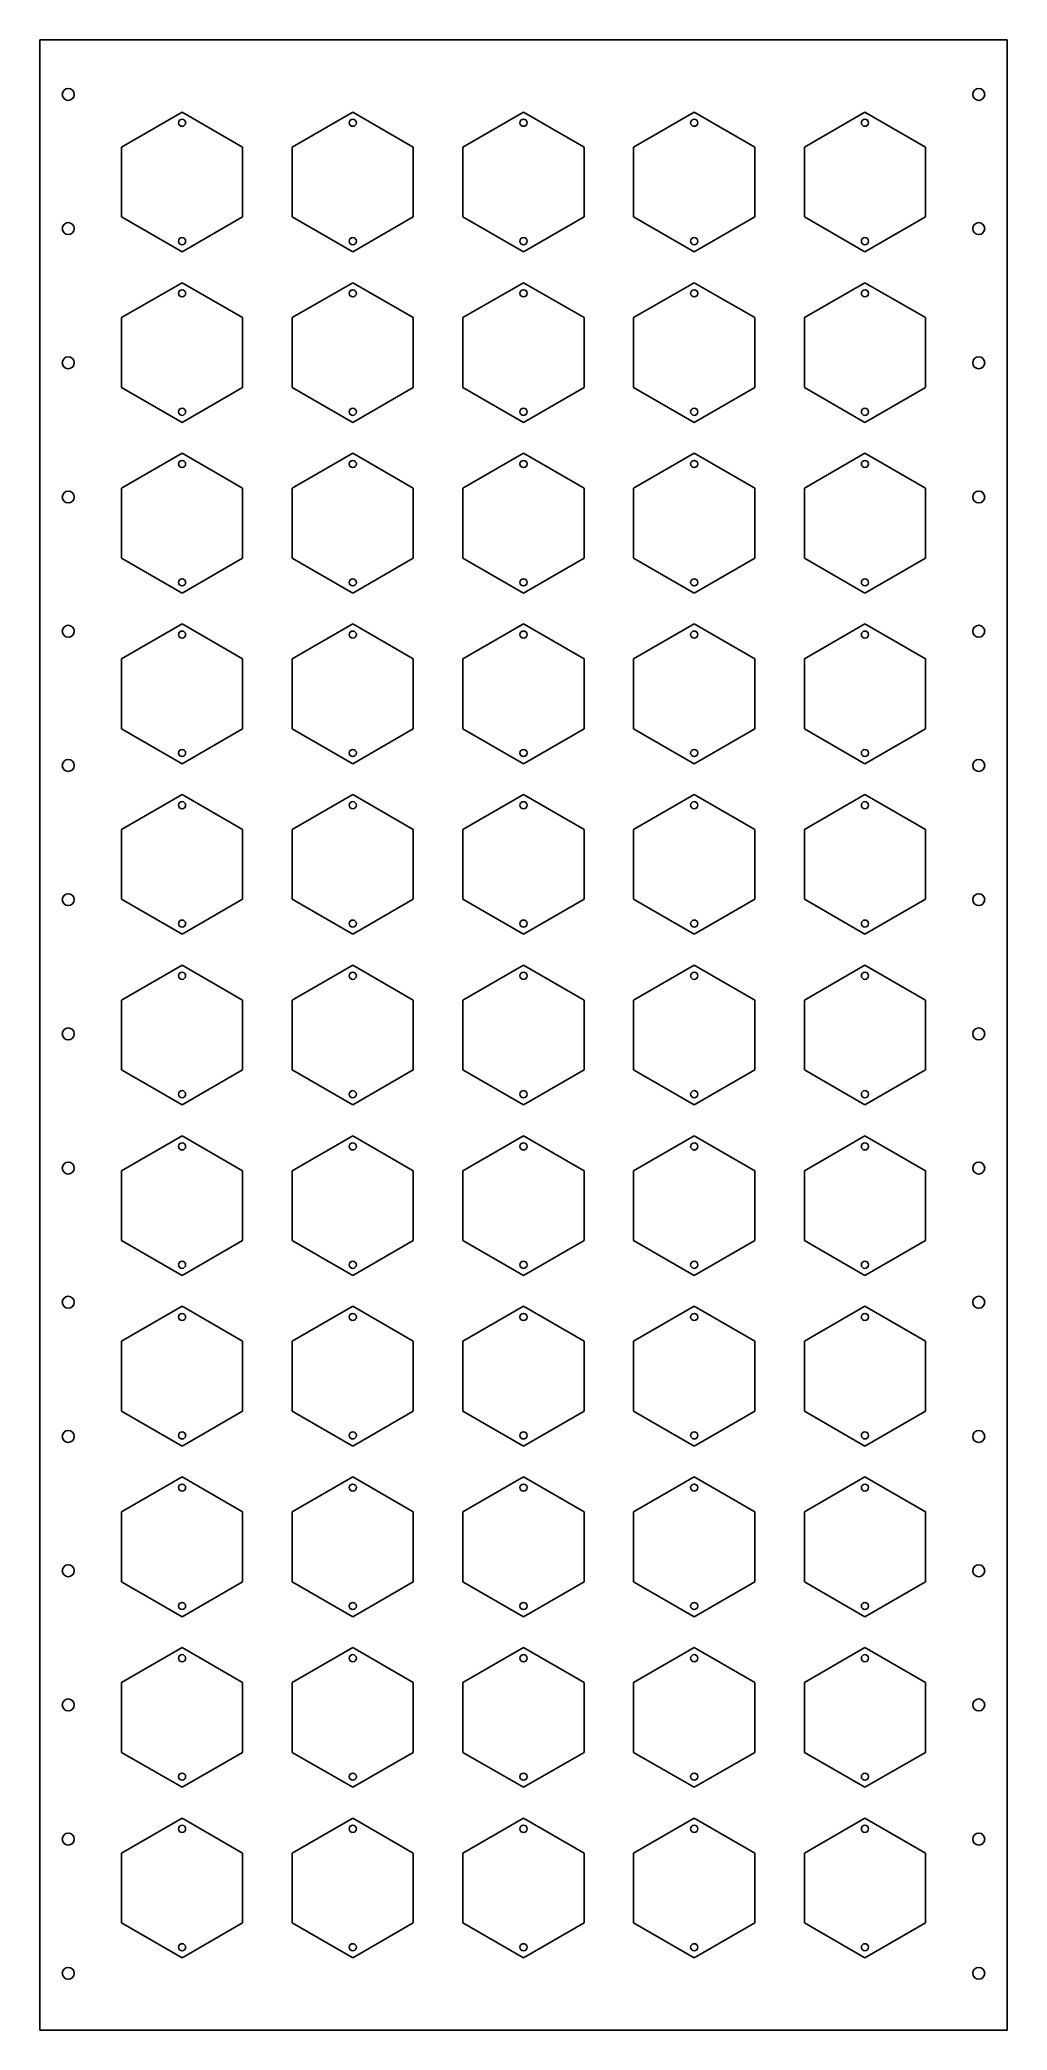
# Model space of a CAD drawing. Extents: x 0.1 to 17.1, y 0 to 35.
import ezdxf

# ---------------------------------------------------------------- set-up
doc = ezdxf.new("R2010")
doc.units = 0
doc.header["$MEASUREMENT"] = 0
doc.layers.get('0').update_dxf_attribs({"linetype": 'CONTINUOUS'})
for name, color, linetype in [('Benzene', 3, 'CONTINUOUS'), ('Holes', 1, 'CONTINUOUS'), ('Sm_Hole', 2, 'CONTINUOUS')]:
    doc.layers.add(name, color=color, linetype=linetype)

msp = doc.modelspace()

# ---------------------------------------------------------------- linework, layer by layer
at = {"color": 7, "linetype": 'Continuous'}
for p, q in [((17.091, 35), (0.091, 35)), ((0.091, 35), (0.091, 0)), ((17.091, 0), (17.091, 35)), ((0.091, 0), (17.091, 0))]:
    msp.add_line(p, q, dxfattribs=at)
at = {"layer": 'Benzene', "linetype": 'Continuous'}
for p, q in [((2.591, 33.729), (1.527, 33.114)), ((3.655, 33.114), (2.591, 33.729)), ((5.591, 33.729), (4.527, 33.114)), ((6.655, 33.114), (5.591, 33.729)), ((8.591, 33.729), (7.527, 33.114)), ((9.655, 33.114), (8.591, 33.729)), ((11.591, 33.729), (10.527, 33.114)), ((12.655, 33.114), (11.591, 33.729)), ((14.591, 33.729), (13.527, 33.114)), ((15.655, 33.114), (14.591, 33.729)), ((1.527, 33.114), (1.527, 31.886)), ((3.655, 31.886), (3.655, 33.114)), ((4.527, 33.114), (4.527, 31.886)), ((6.655, 31.886), (6.655, 33.114)), ((7.527, 33.114), (7.527, 31.886)), ((9.655, 31.886), (9.655, 33.114)), ((10.527, 33.114), (10.527, 31.886)), ((12.655, 31.886), (12.655, 33.114)), ((13.527, 33.114), (13.527, 31.886)), ((15.655, 31.886), (15.655, 33.114)), ((1.527, 31.886), (2.591, 31.271)), ((2.591, 31.271), (3.655, 31.886)), ((4.527, 31.886), (5.591, 31.271)), ((5.591, 31.271), (6.655, 31.886)), ((7.527, 31.886), (8.591, 31.271)), ((8.591, 31.271), (9.655, 31.886)), ((10.527, 31.886), (11.591, 31.271)), ((11.591, 31.271), (12.655, 31.886)), ((13.527, 31.886), (14.591, 31.271)), ((14.591, 31.271), (15.655, 31.886)), ((2.591, 30.729), (1.527, 30.114)), ((3.655, 30.114), (2.591, 30.729)), ((5.591, 30.729), (4.527, 30.114)), ((6.655, 30.114), (5.591, 30.729)), ((8.591, 30.729), (7.527, 30.114)), ((9.655, 30.114), (8.591, 30.729)), ((11.591, 30.729), (10.527, 30.114)), ((12.655, 30.114), (11.591, 30.729)), ((14.591, 30.729), (13.527, 30.114)), ((15.655, 30.114), (14.591, 30.729)), ((1.527, 30.114), (1.527, 28.886)), ((3.655, 28.886), (3.655, 30.114)), ((4.527, 30.114), (4.527, 28.886)), ((6.655, 28.886), (6.655, 30.114)), ((7.527, 30.114), (7.527, 28.886)), ((9.655, 28.886), (9.655, 30.114)), ((10.527, 30.114), (10.527, 28.886)), ((12.655, 28.886), (12.655, 30.114)), ((13.527, 30.114), (13.527, 28.886)), ((15.655, 28.886), (15.655, 30.114)), ((1.527, 28.886), (2.591, 28.271)), ((2.591, 28.271), (3.655, 28.886)), ((4.527, 28.886), (5.591, 28.271)), ((5.591, 28.271), (6.655, 28.886)), ((7.527, 28.886), (8.591, 28.271)), ((8.591, 28.271), (9.655, 28.886)), ((10.527, 28.886), (11.591, 28.271)), ((11.591, 28.271), (12.655, 28.886)), ((13.527, 28.886), (14.591, 28.271)), ((14.591, 28.271), (15.655, 28.886)), ((2.591, 27.729), (1.527, 27.114)), ((3.655, 27.114), (2.591, 27.729)), ((5.591, 27.729), (4.527, 27.114)), ((6.655, 27.114), (5.591, 27.729)), ((8.591, 27.729), (7.527, 27.114)), ((9.655, 27.114), (8.591, 27.729)), ((11.591, 27.729), (10.527, 27.114)), ((12.655, 27.114), (11.591, 27.729)), ((14.591, 27.729), (13.527, 27.114)), ((15.655, 27.114), (14.591, 27.729)), ((1.527, 27.114), (1.527, 25.886)), ((3.655, 25.886), (3.655, 27.114)), ((4.527, 27.114), (4.527, 25.886)), ((6.655, 25.886), (6.655, 27.114)), ((7.527, 27.114), (7.527, 25.886)), ((9.655, 25.886), (9.655, 27.114)), ((10.527, 27.114), (10.527, 25.886)), ((12.655, 25.886), (12.655, 27.114)), ((13.527, 27.114), (13.527, 25.886)), ((15.655, 25.886), (15.655, 27.114)), ((1.527, 25.886), (2.591, 25.271)), ((2.591, 25.271), (3.655, 25.886)), ((4.527, 25.886), (5.591, 25.271)), ((5.591, 25.271), (6.655, 25.886)), ((7.527, 25.886), (8.591, 25.271)), ((8.591, 25.271), (9.655, 25.886)), ((10.527, 25.886), (11.591, 25.271)), ((11.591, 25.271), (12.655, 25.886)), ((13.527, 25.886), (14.591, 25.271)), ((14.591, 25.271), (15.655, 25.886)), ((2.591, 24.729), (1.527, 24.114)), ((3.655, 24.114), (2.591, 24.729)), ((5.591, 24.729), (4.527, 24.114)), ((6.655, 24.114), (5.591, 24.729)), ((8.591, 24.729), (7.527, 24.114)), ((9.655, 24.114), (8.591, 24.729)), ((11.591, 24.729), (10.527, 24.114)), ((12.655, 24.114), (11.591, 24.729)), ((14.591, 24.729), (13.527, 24.114)), ((15.655, 24.114), (14.591, 24.729)), ((1.527, 24.114), (1.527, 22.886)), ((3.655, 22.886), (3.655, 24.114)), ((4.527, 24.114), (4.527, 22.886)), ((6.655, 22.886), (6.655, 24.114)), ((7.527, 24.114), (7.527, 22.886)), ((9.655, 22.886), (9.655, 24.114)), ((10.527, 24.114), (10.527, 22.886)), ((12.655, 22.886), (12.655, 24.114)), ((13.527, 24.114), (13.527, 22.886)), ((15.655, 22.886), (15.655, 24.114)), ((1.527, 22.886), (2.591, 22.271)), ((2.591, 22.271), (3.655, 22.886)), ((4.527, 22.886), (5.591, 22.271)), ((5.591, 22.271), (6.655, 22.886)), ((7.527, 22.886), (8.591, 22.271)), ((8.591, 22.271), (9.655, 22.886)), ((10.527, 22.886), (11.591, 22.271)), ((11.591, 22.271), (12.655, 22.886)), ((13.527, 22.886), (14.591, 22.271)), ((14.591, 22.271), (15.655, 22.886)), ((2.591, 21.729), (1.527, 21.114)), ((3.655, 21.114), (2.591, 21.729)), ((5.591, 21.729), (4.527, 21.114)), ((6.655, 21.114), (5.591, 21.729)), ((8.591, 21.729), (7.527, 21.114)), ((9.655, 21.114), (8.591, 21.729)), ((11.591, 21.729), (10.527, 21.114)), ((12.655, 21.114), (11.591, 21.729)), ((14.591, 21.729), (13.527, 21.114)), ((15.655, 21.114), (14.591, 21.729)), ((1.527, 21.114), (1.527, 19.886)), ((3.655, 19.886), (3.655, 21.114)), ((4.527, 21.114), (4.527, 19.886)), ((6.655, 19.886), (6.655, 21.114)), ((7.527, 21.114), (7.527, 19.886)), ((9.655, 19.886), (9.655, 21.114)), ((10.527, 21.114), (10.527, 19.886)), ((12.655, 19.886), (12.655, 21.114)), ((13.527, 21.114), (13.527, 19.886)), ((15.655, 19.886), (15.655, 21.114)), ((1.527, 19.886), (2.591, 19.271)), ((2.591, 19.271), (3.655, 19.886)), ((4.527, 19.886), (5.591, 19.271)), ((5.591, 19.271), (6.655, 19.886)), ((7.527, 19.886), (8.591, 19.271)), ((8.591, 19.271), (9.655, 19.886)), ((10.527, 19.886), (11.591, 19.271)), ((11.591, 19.271), (12.655, 19.886)), ((13.527, 19.886), (14.591, 19.271)), ((14.591, 19.271), (15.655, 19.886)), ((2.591, 18.729), (1.527, 18.114)), ((3.655, 18.114), (2.591, 18.729)), ((5.591, 18.729), (4.527, 18.114)), ((6.655, 18.114), (5.591, 18.729)), ((8.591, 18.729), (7.527, 18.114)), ((9.655, 18.114), (8.591, 18.729)), ((11.591, 18.729), (10.527, 18.114)), ((12.655, 18.114), (11.591, 18.729)), ((14.591, 18.729), (13.527, 18.114)), ((15.655, 18.114), (14.591, 18.729)), ((1.527, 18.114), (1.527, 16.886)), ((3.655, 16.886), (3.655, 18.114)), ((4.527, 18.114), (4.527, 16.886)), ((6.655, 16.886), (6.655, 18.114)), ((7.527, 18.114), (7.527, 16.886)), ((9.655, 16.886), (9.655, 18.114)), ((10.527, 18.114), (10.527, 16.886)), ((12.655, 16.886), (12.655, 18.114)), ((13.527, 18.114), (13.527, 16.886)), ((15.655, 16.886), (15.655, 18.114)), ((1.527, 16.886), (2.591, 16.271)), ((2.591, 16.271), (3.655, 16.886)), ((4.527, 16.886), (5.591, 16.271)), ((5.591, 16.271), (6.655, 16.886)), ((7.527, 16.886), (8.591, 16.271)), ((8.591, 16.271), (9.655, 16.886)), ((10.527, 16.886), (11.591, 16.271)), ((11.591, 16.271), (12.655, 16.886)), ((13.527, 16.886), (14.591, 16.271)), ((14.591, 16.271), (15.655, 16.886)), ((2.591, 15.729), (1.527, 15.114)), ((3.655, 15.114), (2.591, 15.729)), ((5.591, 15.729), (4.527, 15.114)), ((6.655, 15.114), (5.591, 15.729)), ((8.591, 15.729), (7.527, 15.114)), ((9.655, 15.114), (8.591, 15.729)), ((11.591, 15.729), (10.527, 15.114)), ((12.655, 15.114), (11.591, 15.729)), ((14.591, 15.729), (13.527, 15.114)), ((15.655, 15.114), (14.591, 15.729)), ((1.527, 15.114), (1.527, 13.886)), ((3.655, 13.886), (3.655, 15.114)), ((4.527, 15.114), (4.527, 13.886)), ((6.655, 13.886), (6.655, 15.114)), ((7.527, 15.114), (7.527, 13.886)), ((9.655, 13.886), (9.655, 15.114)), ((10.527, 15.114), (10.527, 13.886)), ((12.655, 13.886), (12.655, 15.114)), ((13.527, 15.114), (13.527, 13.886)), ((15.655, 13.886), (15.655, 15.114)), ((1.527, 13.886), (2.591, 13.271)), ((2.591, 13.271), (3.655, 13.886)), ((4.527, 13.886), (5.591, 13.271)), ((5.591, 13.271), (6.655, 13.886)), ((7.527, 13.886), (8.591, 13.271)), ((8.591, 13.271), (9.655, 13.886)), ((10.527, 13.886), (11.591, 13.271)), ((11.591, 13.271), (12.655, 13.886)), ((13.527, 13.886), (14.591, 13.271)), ((14.591, 13.271), (15.655, 13.886)), ((2.591, 12.729), (1.527, 12.114)), ((3.655, 12.114), (2.591, 12.729)), ((5.591, 12.729), (4.527, 12.114)), ((6.655, 12.114), (5.591, 12.729)), ((8.591, 12.729), (7.527, 12.114)), ((9.655, 12.114), (8.591, 12.729)), ((11.591, 12.729), (10.527, 12.114)), ((12.655, 12.114), (11.591, 12.729)), ((14.591, 12.729), (13.527, 12.114)), ((15.655, 12.114), (14.591, 12.729)), ((1.527, 12.114), (1.527, 10.886)), ((3.655, 10.886), (3.655, 12.114)), ((4.527, 12.114), (4.527, 10.886)), ((6.655, 10.886), (6.655, 12.114)), ((7.527, 12.114), (7.527, 10.886)), ((9.655, 10.886), (9.655, 12.114)), ((10.527, 12.114), (10.527, 10.886)), ((12.655, 10.886), (12.655, 12.114)), ((13.527, 12.114), (13.527, 10.886)), ((15.655, 10.886), (15.655, 12.114)), ((1.527, 10.886), (2.591, 10.271)), ((2.591, 10.271), (3.655, 10.886)), ((4.527, 10.886), (5.591, 10.271)), ((5.591, 10.271), (6.655, 10.886)), ((7.527, 10.886), (8.591, 10.271)), ((8.591, 10.271), (9.655, 10.886)), ((10.527, 10.886), (11.591, 10.271)), ((11.591, 10.271), (12.655, 10.886)), ((13.527, 10.886), (14.591, 10.271)), ((14.591, 10.271), (15.655, 10.886)), ((2.591, 9.729), (1.527, 9.114)), ((3.655, 9.114), (2.591, 9.729)), ((5.591, 9.729), (4.527, 9.114)), ((6.655, 9.114), (5.591, 9.729)), ((8.591, 9.729), (7.527, 9.114)), ((9.655, 9.114), (8.591, 9.729)), ((11.591, 9.729), (10.527, 9.114)), ((12.655, 9.114), (11.591, 9.729)), ((14.591, 9.729), (13.527, 9.114)), ((15.655, 9.114), (14.591, 9.729)), ((1.527, 9.114), (1.527, 7.886)), ((3.655, 7.886), (3.655, 9.114)), ((4.527, 9.114), (4.527, 7.886)), ((6.655, 7.886), (6.655, 9.114)), ((7.527, 9.114), (7.527, 7.886)), ((9.655, 7.886), (9.655, 9.114)), ((10.527, 9.114), (10.527, 7.886)), ((12.655, 7.886), (12.655, 9.114)), ((13.527, 9.114), (13.527, 7.886)), ((15.655, 7.886), (15.655, 9.114)), ((1.527, 7.886), (2.591, 7.271)), ((2.591, 7.271), (3.655, 7.886)), ((4.527, 7.886), (5.591, 7.271)), ((5.591, 7.271), (6.655, 7.886)), ((7.527, 7.886), (8.591, 7.271)), ((8.591, 7.271), (9.655, 7.886)), ((10.527, 7.886), (11.591, 7.271)), ((11.591, 7.271), (12.655, 7.886)), ((13.527, 7.886), (14.591, 7.271)), ((14.591, 7.271), (15.655, 7.886)), ((2.591, 6.729), (1.527, 6.114)), ((3.655, 6.114), (2.591, 6.729)), ((5.591, 6.729), (4.527, 6.114)), ((6.655, 6.114), (5.591, 6.729)), ((8.591, 6.729), (7.527, 6.114)), ((9.655, 6.114), (8.591, 6.729)), ((11.591, 6.729), (10.527, 6.114)), ((12.655, 6.114), (11.591, 6.729)), ((14.591, 6.729), (13.527, 6.114)), ((15.655, 6.114), (14.591, 6.729)), ((1.527, 6.114), (1.527, 4.886)), ((3.655, 4.886), (3.655, 6.114)), ((4.527, 6.114), (4.527, 4.886)), ((6.655, 4.886), (6.655, 6.114)), ((7.527, 6.114), (7.527, 4.886)), ((9.655, 4.886), (9.655, 6.114)), ((10.527, 6.114), (10.527, 4.886)), ((12.655, 4.886), (12.655, 6.114)), ((13.527, 6.114), (13.527, 4.886)), ((15.655, 4.886), (15.655, 6.114)), ((1.527, 4.886), (2.591, 4.271)), ((2.591, 4.271), (3.655, 4.886)), ((4.527, 4.886), (5.591, 4.271)), ((5.591, 4.271), (6.655, 4.886)), ((7.527, 4.886), (8.591, 4.271)), ((8.591, 4.271), (9.655, 4.886)), ((10.527, 4.886), (11.591, 4.271)), ((11.591, 4.271), (12.655, 4.886)), ((13.527, 4.886), (14.591, 4.271)), ((14.591, 4.271), (15.655, 4.886)), ((2.591, 3.729), (1.527, 3.114)), ((3.655, 3.114), (2.591, 3.729)), ((5.591, 3.729), (4.527, 3.114)), ((6.655, 3.114), (5.591, 3.729)), ((8.591, 3.729), (7.527, 3.114)), ((9.655, 3.114), (8.591, 3.729)), ((11.591, 3.729), (10.527, 3.114)), ((12.655, 3.114), (11.591, 3.729)), ((14.591, 3.729), (13.527, 3.114)), ((15.655, 3.114), (14.591, 3.729)), ((1.527, 3.114), (1.527, 1.886)), ((3.655, 1.886), (3.655, 3.114)), ((4.527, 3.114), (4.527, 1.886)), ((6.655, 1.886), (6.655, 3.114)), ((7.527, 3.114), (7.527, 1.886)), ((9.655, 1.886), (9.655, 3.114)), ((10.527, 3.114), (10.527, 1.886)), ((12.655, 1.886), (12.655, 3.114)), ((13.527, 3.114), (13.527, 1.886)), ((15.655, 1.886), (15.655, 3.114)), ((1.527, 1.886), (2.591, 1.271)), ((2.591, 1.271), (3.655, 1.886)), ((4.527, 1.886), (5.591, 1.271)), ((5.591, 1.271), (6.655, 1.886)), ((7.527, 1.886), (8.591, 1.271)), ((8.591, 1.271), (9.655, 1.886)), ((10.527, 1.886), (11.591, 1.271)), ((11.591, 1.271), (12.655, 1.886)), ((13.527, 1.886), (14.591, 1.271)), ((14.591, 1.271), (15.655, 1.886))]:
    msp.add_line(p, q, dxfattribs=at)
at = {"layer": 'Holes', "linetype": 'Continuous'}
for centre in [(0.591, 34.04), (16.591, 34.04), (0.591, 31.68), (16.591, 31.68), (0.591, 29.32), (16.591, 29.32), (0.591, 26.96), (16.591, 26.96), (0.591, 24.6), (16.591, 24.6), (0.591, 22.24), (16.591, 22.24), (0.591, 19.88), (16.591, 19.88), (0.591, 17.52), (16.591, 17.52), (0.591, 15.16), (16.591, 15.16), (0.591, 12.8), (16.591, 12.8), (0.591, 10.44), (16.591, 10.44), (0.591, 8.08), (16.591, 8.08), (0.591, 5.72), (16.591, 5.72), (0.591, 3.36), (16.591, 3.36), (0.591, 1), (16.591, 1)]:
    msp.add_circle(centre, 0.105, dxfattribs=at)
at = {"layer": 'Sm_Hole'}
for centre in [(2.591, 33.541), (5.591, 33.541), (8.591, 33.541), (11.591, 33.541), (14.591, 33.541), (2.591, 31.459), (5.591, 31.459), (8.591, 31.459), (11.591, 31.459), (14.591, 31.459), (2.591, 30.541), (5.591, 30.541), (8.591, 30.541), (11.591, 30.541), (14.591, 30.541), (2.591, 28.459), (5.591, 28.459), (8.591, 28.459), (11.591, 28.459), (14.591, 28.459), (2.591, 27.541), (5.591, 27.541), (8.591, 27.541), (11.591, 27.541), (14.591, 27.541), (2.591, 25.459), (5.591, 25.459), (8.591, 25.459), (11.591, 25.459), (14.591, 25.459), (2.591, 24.541), (5.591, 24.541), (8.591, 24.541), (11.591, 24.541), (14.591, 24.541), (2.591, 22.459), (5.591, 22.459), (8.591, 22.459), (11.591, 22.459), (14.591, 22.459), (2.591, 21.541), (5.591, 21.541), (8.591, 21.541), (11.591, 21.541), (14.591, 21.541), (2.591, 19.459), (5.591, 19.459), (8.591, 19.459), (11.591, 19.459), (14.591, 19.459), (2.591, 18.541), (5.591, 18.541), (8.591, 18.541), (11.591, 18.541), (14.591, 18.541), (2.591, 16.459), (5.591, 16.459), (8.591, 16.459), (11.591, 16.459), (14.591, 16.459), (2.591, 15.541), (5.591, 15.541), (8.591, 15.541), (11.591, 15.541), (14.591, 15.541), (2.591, 13.459), (5.591, 13.459), (8.591, 13.459), (11.591, 13.459), (14.591, 13.459), (2.591, 12.541), (5.591, 12.541), (8.591, 12.541), (11.591, 12.541), (14.591, 12.541), (2.591, 10.459), (5.591, 10.459), (8.591, 10.459), (11.591, 10.459), (14.591, 10.459), (2.591, 9.541), (5.591, 9.541), (8.591, 9.541), (11.591, 9.541), (14.591, 9.541), (2.591, 7.459), (5.591, 7.459), (8.591, 7.459), (11.591, 7.459), (14.591, 7.459), (2.591, 6.541), (5.591, 6.541), (8.591, 6.541), (11.591, 6.541), (14.591, 6.541), (2.591, 4.459), (5.591, 4.459), (8.591, 4.459), (11.591, 4.459), (14.591, 4.459), (2.591, 3.541), (5.591, 3.541), (8.591, 3.541), (11.591, 3.541), (14.591, 3.541), (2.591, 1.459), (5.591, 1.459), (8.591, 1.459), (11.591, 1.459), (14.591, 1.459)]:
    msp.add_circle(centre, 0.0625, dxfattribs=at)

doc.saveas('drawing.dxf')
